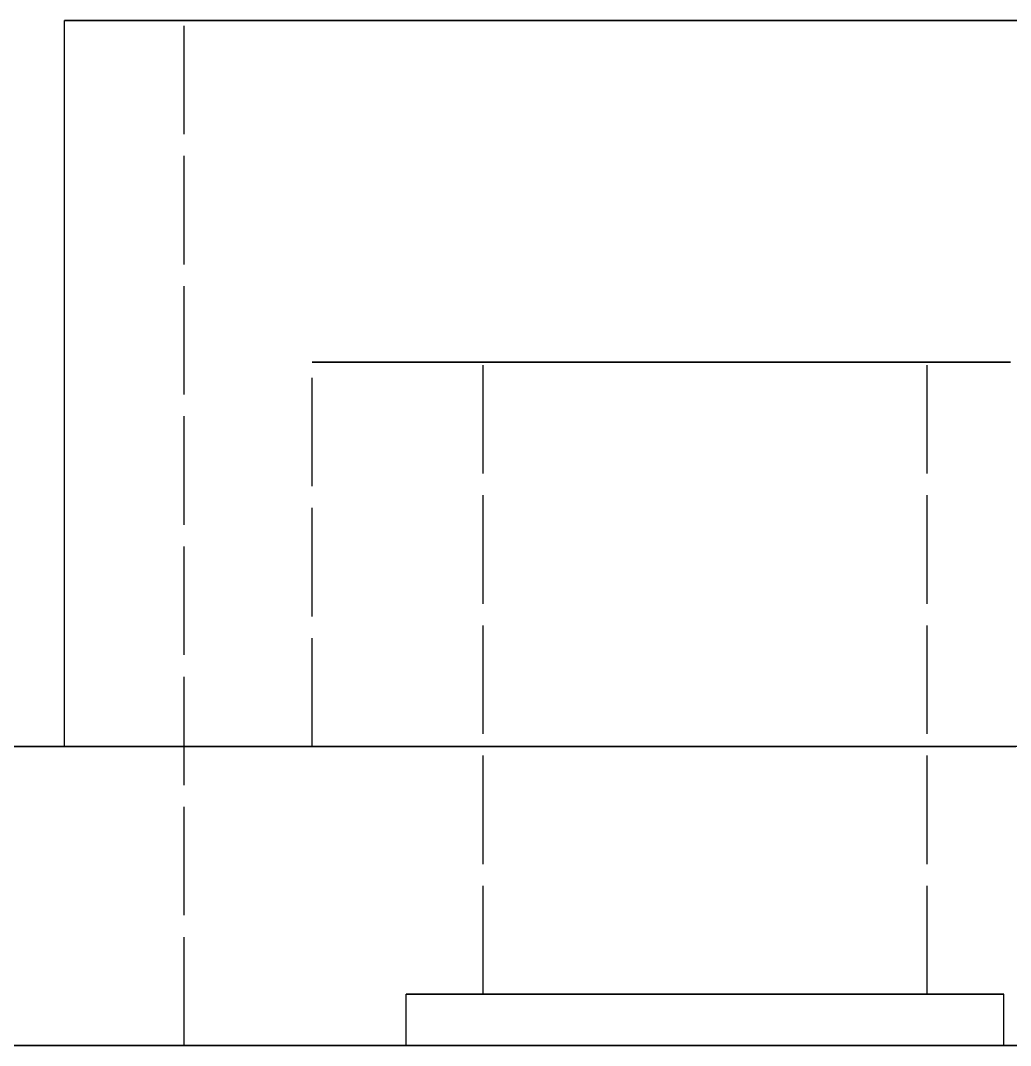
# Model space of a CAD drawing. Header units: millimetres. Extents: x -32 to 127, y -22 to 94.
# Drawn here: x 72.96 to 84.55, y 0 to 12 of the extents above; entities that cross this region are included whole.
import ezdxf

# ---------------------------------------------------------------- set-up
doc = ezdxf.new("R2010")
doc.units = ezdxf.units.MM
doc.linetypes.add('DASHED', pattern=[1.524, 1.27, -0.254])
doc.layers.add('HIDDEN', color=8, linetype='DASHED')
doc.layers.add('VISIBLE', color=7, linetype='CONTINUOUS')

msp = doc.modelspace()

# ---------------------------------------------------------------- linework, layer by layer
at = {"layer": 'HIDDEN'}
for points in [[(84.66444, 12), (84.42634, 12), (84.18825, 12), (83.95015, 12), (83.71206, 12), (83.47396, 12), (83.23587, 12), (82.99777, 12), (82.75968, 12), (82.52158, 12), (82.28348, 12), (82.04539, 12), (81.80729, 12), (81.5692, 12), (81.3311, 12), (81.09301, 12), (80.85491, 12), (80.61682, 12), (80.37872, 12), (80.14063, 12), (79.90253, 12), (79.66444, 12), (79.42634, 12), (79.18825, 12), (78.95015, 12), (78.71206, 12), (78.47396, 12), (78.23587, 12), (77.99777, 12), (77.75968, 12), (77.52158, 12), (77.28348, 12), (77.04539, 12), (76.80729, 12), (76.5692, 12), (76.3311, 12), (76.09301, 12), (75.85491, 12), (75.61682, 12), (75.37872, 12), (75.14063, 12), (74.90253, 12), (74.66444, 12), (74.42634, 12), (74.18825, 12), (73.95015, 12), (73.71206, 12), (73.47396, 12)], [(84.5565, 12), (84.36285, 12), (84.1692, 12), (83.97555, 12), (83.7819, 12), (83.58825, 12), (83.3946, 12), (83.20095, 12), (83.00729, 12), (82.81364, 12), (82.61999, 12), (82.42634, 12), (82.23269, 12), (82.03904, 12), (81.84539, 12), (81.65174, 12), (81.45809, 12), (81.26444, 12), (81.07079, 12), (80.87714, 12), (80.68348, 12), (80.48983, 12), (80.29618, 12), (80.10253, 12), (79.90888, 12), (79.71523, 12), (79.52158, 12), (79.32793, 12), (79.13428, 12), (78.94063, 12), (78.74698, 12), (78.55333, 12), (78.35968, 12), (78.16602, 12), (77.97237, 12), (77.77872, 12), (77.58507, 12), (77.39142, 12), (77.19777, 12), (77.00412, 12), (76.81047, 12), (76.61682, 12), (76.42317, 12), (76.22952, 12), (76.03587, 12), (75.84222, 12), (75.64856, 12), (75.45491, 12), (75.26126, 12), (75.06761, 12), (74.87396, 12)], [(74.87396, 12), (74.97079, 12), (75.06761, 12), (75.16444, 12), (75.26126, 12), (75.35809, 12), (75.45491, 12), (75.55174, 12), (75.64856, 12), (75.74539, 12), (75.84222, 12), (75.93904, 12), (76.03587, 12), (76.13269, 12), (76.22952, 12), (76.32634, 12), (76.42317, 12), (76.51999, 12), (76.61682, 12), (76.71364, 12), (76.81047, 12), (76.90729, 12), (77.00412, 12), (77.10095, 12), (77.19777, 12), (77.2946, 12), (77.39142, 12), (77.48825, 12), (77.58507, 12), (77.6819, 12), (77.77872, 12), (77.87555, 12), (77.97237, 12), (78.0692, 12), (78.16602, 12), (78.26285, 12), (78.35968, 12), (78.4565, 12), (78.55333, 12), (78.65015, 12), (78.74698, 12), (78.8438, 12), (78.94063, 12), (79.03745, 12), (79.13428, 12), (79.2311, 12), (79.32793, 12), (79.42475, 12), (79.52158, 12), (79.61841, 12), (79.71523, 12), (79.81206, 12), (79.90888, 12), (80.00571, 12), (80.10253, 12), (80.19936, 12), (80.29618, 12), (80.39301, 12), (80.48983, 12), (80.58666, 12), (80.68348, 12), (80.78031, 12), (80.87714, 12), (80.97396, 12)], [(74.87396, 0), (74.87396, 12)], [(80.97396, 12), (81.07079, 12), (81.16761, 12), (81.26444, 12), (81.36126, 12), (81.45809, 12), (81.55491, 12), (81.65174, 12), (81.74856, 12), (81.84539, 12), (81.94222, 12), (82.03904, 12), (82.13587, 12), (82.23269, 12), (82.32952, 12), (82.42634, 12), (82.52317, 12), (82.61999, 12), (82.71682, 12), (82.81364, 12), (82.91047, 12), (83.00729, 12), (83.10412, 12), (83.20095, 12), (83.29777, 12), (83.3946, 12), (83.49142, 12), (83.58825, 12), (83.68507, 12), (83.7819, 12), (83.87872, 12), (83.97555, 12), (84.07237, 12), (84.1692, 12), (84.26602, 12), (84.36285, 12), (84.45968, 12), (84.5565, 12)], [(84.55174, 8), (84.40571, 8), (84.25968, 8), (84.11364, 8), (83.96761, 8), (83.82158, 8), (83.67555, 8), (83.52952, 8), (83.38348, 8), (83.23745, 8), (83.09142, 8), (82.94539, 8), (82.79936, 8), (82.65333, 8), (82.50729, 8), (82.36126, 8), (82.21523, 8), (82.0692, 8), (81.92317, 8), (81.77714, 8), (81.6311, 8), (81.48507, 8), (81.33904, 8), (81.19301, 8), (81.04698, 8), (80.90095, 8), (80.75491, 8), (80.60888, 8), (80.46285, 8), (80.31682, 8), (80.17079, 8), (80.02475, 8), (79.87872, 8), (79.73269, 8), (79.58666, 8), (79.44063, 8), (79.2946, 8), (79.14856, 8), (79.00253, 8), (78.8565, 8), (78.71047, 8), (78.56444, 8), (78.41841, 8), (78.27237, 8), (78.12634, 8), (77.98031, 8), (77.83428, 8), (77.68825, 8), (77.54222, 8), (77.39618, 8), (77.25015, 8), (77.10412, 8), (76.95809, 8), (76.81206, 8), (76.66602, 8), (76.51999, 8), (76.37396, 8)], [(76.37396, 8), (76.44698, 8), (76.51999, 8), (76.59301, 8), (76.66602, 8), (76.73904, 8), (76.81206, 8), (76.88507, 8), (76.95809, 8), (77.0311, 8), (77.10412, 8), (77.17714, 8), (77.25015, 8), (77.32317, 8), (77.39618, 8), (77.4692, 8), (77.54222, 8), (77.61523, 8), (77.68825, 8), (77.76126, 8), (77.83428, 8), (77.90729, 8), (77.98031, 8), (78.05333, 8), (78.12634, 8), (78.19936, 8), (78.27237, 8), (78.34539, 8), (78.41841, 8), (78.49142, 8), (78.56444, 8), (78.63745, 8), (78.71047, 8), (78.78348, 8), (78.8565, 8), (78.92952, 8), (79.00253, 8), (79.07555, 8), (79.14856, 8), (79.22158, 8), (79.2946, 8), (79.36761, 8), (79.44063, 8), (79.51364, 8), (79.58666, 8), (79.65968, 8), (79.73269, 8), (79.80571, 8), (79.87872, 8), (79.95174, 8), (80.02475, 8), (80.09777, 8), (80.17079, 8), (80.2438, 8), (80.31682, 8), (80.38983, 8), (80.46285, 8), (80.53587, 8), (80.60888, 8), (80.6819, 8), (80.75491, 8), (80.82793, 8), (80.90095, 8), (80.97396, 8)], [(76.37396, 3.5), (76.37396, 8)], [(83.57396, 8), (83.49142, 8), (83.40888, 8), (83.32634, 8), (83.2438, 8), (83.16126, 8), (83.07872, 8), (82.99618, 8), (82.91364, 8), (82.8311, 8), (82.74856, 8), (82.66602, 8), (82.58348, 8), (82.50095, 8), (82.41841, 8), (82.33587, 8), (82.25333, 8), (82.17079, 8), (82.08825, 8), (82.00571, 8), (81.92317, 8), (81.84063, 8), (81.75809, 8), (81.67555, 8), (81.59301, 8), (81.51047, 8), (81.42793, 8), (81.34539, 8), (81.26285, 8), (81.18031, 8), (81.09777, 8), (81.01523, 8), (80.93269, 8), (80.85015, 8), (80.76761, 8), (80.68507, 8), (80.60253, 8), (80.51999, 8), (80.43745, 8), (80.35491, 8), (80.27237, 8), (80.18983, 8), (80.10729, 8), (80.02475, 8), (79.94222, 8), (79.85968, 8), (79.77714, 8), (79.6946, 8), (79.61206, 8), (79.52952, 8), (79.44698, 8), (79.36444, 8), (79.2819, 8), (79.19936, 8), (79.11682, 8), (79.03428, 8), (78.95174, 8), (78.8692, 8), (78.78666, 8), (78.70412, 8), (78.62158, 8), (78.53904, 8), (78.4565, 8), (78.37396, 8)], [(78.37396, 8), (78.41523, 8), (78.4565, 8), (78.49777, 8), (78.53904, 8), (78.58031, 8), (78.62158, 8), (78.66285, 8), (78.70412, 8), (78.74539, 8), (78.78666, 8), (78.82793, 8), (78.8692, 8), (78.91047, 8), (78.95174, 8), (78.99301, 8), (79.03428, 8), (79.07555, 8), (79.11682, 8), (79.15809, 8), (79.19936, 8), (79.24063, 8), (79.2819, 8), (79.32317, 8), (79.36444, 8), (79.40571, 8), (79.44698, 8), (79.48825, 8), (79.52952, 8), (79.57079, 8), (79.61206, 8), (79.65333, 8), (79.6946, 8), (79.73587, 8), (79.77714, 8), (79.81841, 8), (79.85968, 8), (79.90095, 8), (79.94222, 8), (79.98348, 8), (80.02475, 8), (80.06602, 8), (80.10729, 8), (80.14856, 8), (80.18983, 8), (80.2311, 8), (80.27237, 8), (80.31364, 8), (80.35491, 8), (80.39618, 8), (80.43745, 8), (80.47872, 8), (80.51999, 8), (80.56126, 8), (80.60253, 8), (80.6438, 8), (80.68507, 8), (80.72634, 8), (80.76761, 8), (80.80888, 8), (80.85015, 8), (80.89142, 8), (80.93269, 8), (80.97396, 8)], [(78.37396, 0.6), (78.37396, 8)], [(80.97396, 8), (81.04698, 8), (81.11999, 8), (81.19301, 8), (81.26602, 8), (81.33904, 8), (81.41206, 8), (81.48507, 8), (81.55809, 8), (81.6311, 8), (81.70412, 8), (81.77714, 8), (81.85015, 8), (81.92317, 8), (81.99618, 8), (82.0692, 8), (82.14222, 8), (82.21523, 8), (82.28825, 8), (82.36126, 8), (82.43428, 8), (82.50729, 8), (82.58031, 8), (82.65333, 8), (82.72634, 8), (82.79936, 8), (82.87237, 8), (82.94539, 8), (83.01841, 8), (83.09142, 8), (83.16444, 8), (83.23745, 8), (83.31047, 8), (83.38348, 8), (83.4565, 8), (83.52952, 8), (83.60253, 8), (83.67555, 8), (83.74856, 8), (83.82158, 8), (83.8946, 8), (83.96761, 8), (84.04063, 8), (84.11364, 8), (84.18666, 8), (84.25968, 8), (84.33269, 8), (84.40571, 8), (84.47872, 8), (84.55174, 8)], [(80.97396, 8), (81.01523, 8), (81.0565, 8), (81.09777, 8), (81.13904, 8), (81.18031, 8), (81.22158, 8), (81.26285, 8), (81.30412, 8), (81.34539, 8), (81.38666, 8), (81.42793, 8), (81.4692, 8), (81.51047, 8), (81.55174, 8), (81.59301, 8), (81.63428, 8), (81.67555, 8), (81.71682, 8), (81.75809, 8), (81.79936, 8), (81.84063, 8), (81.8819, 8), (81.92317, 8), (81.96444, 8), (82.00571, 8), (82.04698, 8), (82.08825, 8), (82.12952, 8), (82.17079, 8), (82.21206, 8), (82.25333, 8), (82.2946, 8), (82.33587, 8), (82.37714, 8), (82.41841, 8), (82.45968, 8), (82.50095, 8), (82.54222, 8), (82.58348, 8), (82.62475, 8), (82.66602, 8), (82.70729, 8), (82.74856, 8), (82.78983, 8), (82.8311, 8), (82.87237, 8), (82.91364, 8), (82.95491, 8), (82.99618, 8), (83.03745, 8), (83.07872, 8), (83.11999, 8), (83.16126, 8), (83.20253, 8), (83.2438, 8), (83.28507, 8), (83.32634, 8), (83.36761, 8), (83.40888, 8), (83.45015, 8), (83.49142, 8), (83.53269, 8), (83.57396, 8)], [(83.57396, 0.6), (83.57396, 8)], [(84.86391, 3.5), (84.42943, 3.5), (83.99495, 3.5), (83.56047, 3.5), (83.12598, 3.5), (82.6915, 3.5), (82.25702, 3.5), (81.82254, 3.5), (81.38805, 3.5), (80.95357, 3.5), (80.51909, 3.5), (80.08461, 3.5), (79.65012, 3.5), (79.21564, 3.5), (78.78116, 3.5), (78.34668, 3.5), (77.91219, 3.5), (77.47771, 3.5), (77.04323, 3.5), (76.60875, 3.5), (76.17426, 3.5), (75.73978, 3.5), (75.3053, 3.5), (74.87082, 3.5), (74.43633, 3.5), (74.00185, 3.5), (73.56737, 3.5), (73.13289, 3.5), (72.6984, 3.5)], [(84.56154, 3.5), (84.32563, 3.5), (84.08972, 3.5), (83.85382, 3.5), (83.61791, 3.5), (83.38201, 3.5), (83.1461, 3.5), (82.91019, 3.5), (82.67429, 3.5), (82.43838, 3.5), (82.20248, 3.5), (81.96657, 3.5), (81.73067, 3.5), (81.49476, 3.5), (81.25885, 3.5), (81.02295, 3.5), (80.78704, 3.5), (80.55114, 3.5), (80.31523, 3.5), (80.07932, 3.5), (79.84342, 3.5), (79.60751, 3.5), (79.37161, 3.5), (79.1357, 3.5), (78.8998, 3.5), (78.66389, 3.5), (78.42798, 3.5), (78.19208, 3.5), (77.95617, 3.5), (77.72027, 3.5), (77.48436, 3.5), (77.24845, 3.5), (77.01255, 3.5), (76.77664, 3.5), (76.54074, 3.5), (76.30483, 3.5), (76.06893, 3.5), (75.83302, 3.5), (75.59711, 3.5), (75.36121, 3.5), (75.1253, 3.5), (74.8894, 3.5), (74.65349, 3.5), (74.41758, 3.5), (74.18168, 3.5), (73.94577, 3.5), (73.70987, 3.5), (73.47396, 3.5)], [(73.47396, 3.5), (73.59301, 3.5), (73.71206, 3.5), (73.8311, 3.5), (73.95015, 3.5), (74.0692, 3.5), (74.18825, 3.5), (74.30729, 3.5), (74.42634, 3.5), (74.54539, 3.5), (74.66444, 3.5), (74.78348, 3.5), (74.90253, 3.5), (75.02158, 3.5), (75.14063, 3.5), (75.25968, 3.5), (75.37872, 3.5), (75.49777, 3.5), (75.61682, 3.5), (75.73587, 3.5), (75.85491, 3.5), (75.97396, 3.5), (76.09301, 3.5), (76.21206, 3.5), (76.3311, 3.5), (76.45015, 3.5), (76.5692, 3.5), (76.68825, 3.5), (76.80729, 3.5), (76.92634, 3.5), (77.04539, 3.5), (77.16444, 3.5), (77.28348, 3.5), (77.40253, 3.5), (77.52158, 3.5), (77.64063, 3.5), (77.75968, 3.5), (77.87872, 3.5), (77.99777, 3.5), (78.11682, 3.5), (78.23587, 3.5), (78.35491, 3.5), (78.47396, 3.5), (78.59301, 3.5), (78.71206, 3.5), (78.8311, 3.5), (78.95015, 3.5), (79.0692, 3.5), (79.18825, 3.5), (79.30729, 3.5), (79.42634, 3.5), (79.54539, 3.5), (79.66444, 3.5), (79.78348, 3.5), (79.90253, 3.5), (80.02158, 3.5), (80.14063, 3.5), (80.25968, 3.5), (80.37872, 3.5), (80.49777, 3.5), (80.61682, 3.5), (80.73587, 3.5), (80.85491, 3.5), (80.97396, 3.5)], [(84.55174, 3.5), (84.40571, 3.5), (84.25968, 3.5), (84.11364, 3.5), (83.96761, 3.5), (83.82158, 3.5), (83.67555, 3.5), (83.52952, 3.5), (83.38348, 3.5), (83.23745, 3.5), (83.09142, 3.5), (82.94539, 3.5), (82.79936, 3.5), (82.65333, 3.5), (82.50729, 3.5), (82.36126, 3.5), (82.21523, 3.5), (82.0692, 3.5), (81.92317, 3.5), (81.77714, 3.5), (81.6311, 3.5), (81.48507, 3.5), (81.33904, 3.5), (81.19301, 3.5), (81.04698, 3.5), (80.90095, 3.5), (80.75491, 3.5), (80.60888, 3.5), (80.46285, 3.5), (80.31682, 3.5), (80.17079, 3.5), (80.02475, 3.5), (79.87872, 3.5), (79.73269, 3.5), (79.58666, 3.5), (79.44063, 3.5), (79.2946, 3.5), (79.14856, 3.5), (79.00253, 3.5), (78.8565, 3.5), (78.71047, 3.5), (78.56444, 3.5), (78.41841, 3.5), (78.27237, 3.5), (78.12634, 3.5), (77.98031, 3.5), (77.83428, 3.5), (77.68825, 3.5), (77.54222, 3.5), (77.39618, 3.5), (77.25015, 3.5), (77.10412, 3.5), (76.95809, 3.5), (76.81206, 3.5), (76.66602, 3.5), (76.51999, 3.5), (76.37396, 3.5)], [(76.37396, 3.5), (76.44698, 3.5), (76.51999, 3.5), (76.59301, 3.5), (76.66602, 3.5), (76.73904, 3.5), (76.81206, 3.5), (76.88507, 3.5), (76.95809, 3.5), (77.0311, 3.5), (77.10412, 3.5), (77.17714, 3.5), (77.25015, 3.5), (77.32317, 3.5), (77.39618, 3.5), (77.4692, 3.5), (77.54222, 3.5), (77.61523, 3.5), (77.68825, 3.5), (77.76126, 3.5), (77.83428, 3.5), (77.90729, 3.5), (77.98031, 3.5), (78.05333, 3.5), (78.12634, 3.5), (78.19936, 3.5), (78.27237, 3.5), (78.34539, 3.5), (78.41841, 3.5), (78.49142, 3.5), (78.56444, 3.5), (78.63745, 3.5), (78.71047, 3.5), (78.78348, 3.5), (78.8565, 3.5), (78.92952, 3.5), (79.00253, 3.5), (79.07555, 3.5), (79.14856, 3.5), (79.22158, 3.5), (79.2946, 3.5), (79.36761, 3.5), (79.44063, 3.5), (79.51364, 3.5), (79.58666, 3.5), (79.65968, 3.5), (79.73269, 3.5), (79.80571, 3.5), (79.87872, 3.5), (79.95174, 3.5), (80.02475, 3.5), (80.09777, 3.5), (80.17079, 3.5), (80.2438, 3.5), (80.31682, 3.5), (80.38983, 3.5), (80.46285, 3.5), (80.53587, 3.5), (80.60888, 3.5), (80.6819, 3.5), (80.75491, 3.5), (80.82793, 3.5), (80.90095, 3.5), (80.97396, 3.5)], [(80.97396, 3.5), (81.04698, 3.5), (81.11999, 3.5), (81.19301, 3.5), (81.26602, 3.5), (81.33904, 3.5), (81.41206, 3.5), (81.48507, 3.5), (81.55809, 3.5), (81.6311, 3.5), (81.70412, 3.5), (81.77714, 3.5), (81.85015, 3.5), (81.92317, 3.5), (81.99618, 3.5), (82.0692, 3.5), (82.14222, 3.5), (82.21523, 3.5), (82.28825, 3.5), (82.36126, 3.5), (82.43428, 3.5), (82.50729, 3.5), (82.58031, 3.5), (82.65333, 3.5), (82.72634, 3.5), (82.79936, 3.5), (82.87237, 3.5), (82.94539, 3.5), (83.01841, 3.5), (83.09142, 3.5), (83.16444, 3.5), (83.23745, 3.5), (83.31047, 3.5), (83.38348, 3.5), (83.4565, 3.5), (83.52952, 3.5), (83.60253, 3.5), (83.67555, 3.5), (83.74856, 3.5), (83.82158, 3.5), (83.8946, 3.5), (83.96761, 3.5), (84.04063, 3.5), (84.11364, 3.5), (84.18666, 3.5), (84.25968, 3.5), (84.33269, 3.5), (84.40571, 3.5), (84.47872, 3.5), (84.55174, 3.5)], [(80.97396, 3.5), (81.07471, 3.5), (81.17547, 3.5), (81.27622, 3.5), (81.37697, 3.5), (81.47773, 3.5), (81.57848, 3.5), (81.67923, 3.5), (81.77999, 3.5), (81.88074, 3.5), (81.98149, 3.5), (82.08225, 3.5), (82.183, 3.5), (82.28375, 3.5), (82.38451, 3.5), (82.48526, 3.5), (82.58601, 3.5), (82.68677, 3.5), (82.78752, 3.5), (82.88827, 3.5), (82.98903, 3.5), (83.08978, 3.5), (83.19053, 3.5), (83.29129, 3.5), (83.39204, 3.5), (83.49279, 3.5), (83.59355, 3.5), (83.6943, 3.5), (83.79505, 3.5), (83.89581, 3.5), (83.99656, 3.5), (84.09731, 3.5), (84.19807, 3.5), (84.29882, 3.5), (84.39957, 3.5), (84.50033, 3.5), (84.60108, 3.5)], [(84.47396, 0.6), (84.36285, 0.6), (84.25174, 0.6), (84.14063, 0.6), (84.02952, 0.6), (83.91841, 0.6), (83.80729, 0.6), (83.69618, 0.6), (83.58507, 0.6), (83.47396, 0.6), (83.36285, 0.6), (83.25174, 0.6), (83.14063, 0.6), (83.02952, 0.6), (82.91841, 0.6), (82.80729, 0.6), (82.69618, 0.6), (82.58507, 0.6), (82.47396, 0.6), (82.36285, 0.6), (82.25174, 0.6), (82.14063, 0.6), (82.02952, 0.6), (81.91841, 0.6), (81.80729, 0.6), (81.69618, 0.6), (81.58507, 0.6), (81.47396, 0.6), (81.36285, 0.6), (81.25174, 0.6), (81.14063, 0.6), (81.02952, 0.6), (80.91841, 0.6), (80.80729, 0.6), (80.69618, 0.6), (80.58507, 0.6), (80.47396, 0.6), (80.36285, 0.6), (80.25174, 0.6), (80.14063, 0.6), (80.02952, 0.6), (79.91841, 0.6), (79.80729, 0.6), (79.69618, 0.6), (79.58507, 0.6), (79.47396, 0.6), (79.36285, 0.6), (79.25174, 0.6), (79.14063, 0.6), (79.02952, 0.6), (78.91841, 0.6), (78.80729, 0.6), (78.69618, 0.6), (78.58507, 0.6), (78.47396, 0.6), (78.36285, 0.6), (78.25174, 0.6), (78.14063, 0.6), (78.02952, 0.6), (77.91841, 0.6), (77.80729, 0.6), (77.69618, 0.6), (77.58507, 0.6), (77.47396, 0.6)], [(77.47396, 0.6), (77.52952, 0.6), (77.58507, 0.6), (77.64063, 0.6), (77.69618, 0.6), (77.75174, 0.6), (77.80729, 0.6), (77.86285, 0.6), (77.91841, 0.6), (77.97396, 0.6), (78.02952, 0.6), (78.08507, 0.6), (78.14063, 0.6), (78.19618, 0.6), (78.25174, 0.6), (78.30729, 0.6), (78.36285, 0.6), (78.41841, 0.6), (78.47396, 0.6), (78.52952, 0.6), (78.58507, 0.6), (78.64063, 0.6), (78.69618, 0.6), (78.75174, 0.6), (78.80729, 0.6), (78.86285, 0.6), (78.91841, 0.6), (78.97396, 0.6), (79.02952, 0.6), (79.08507, 0.6), (79.14063, 0.6), (79.19618, 0.6), (79.25174, 0.6), (79.30729, 0.6), (79.36285, 0.6), (79.41841, 0.6), (79.47396, 0.6), (79.52952, 0.6), (79.58507, 0.6), (79.64063, 0.6), (79.69618, 0.6), (79.75174, 0.6), (79.80729, 0.6), (79.86285, 0.6), (79.91841, 0.6), (79.97396, 0.6), (80.02952, 0.6), (80.08507, 0.6), (80.14063, 0.6), (80.19618, 0.6), (80.25174, 0.6), (80.30729, 0.6), (80.36285, 0.6), (80.41841, 0.6), (80.47396, 0.6), (80.52952, 0.6), (80.58507, 0.6), (80.64063, 0.6), (80.69618, 0.6), (80.75174, 0.6), (80.80729, 0.6), (80.86285, 0.6), (80.91841, 0.6), (80.97396, 0.6)], [(77.47396, 0), (77.47396, 0.6)], [(83.57396, 0.6), (83.49142, 0.6), (83.40888, 0.6), (83.32634, 0.6), (83.2438, 0.6), (83.16126, 0.6), (83.07872, 0.6), (82.99618, 0.6), (82.91364, 0.6), (82.8311, 0.6), (82.74856, 0.6), (82.66602, 0.6), (82.58348, 0.6), (82.50095, 0.6), (82.41841, 0.6), (82.33587, 0.6), (82.25333, 0.6), (82.17079, 0.6), (82.08825, 0.6), (82.00571, 0.6), (81.92317, 0.6), (81.84063, 0.6), (81.75809, 0.6), (81.67555, 0.6), (81.59301, 0.6), (81.51047, 0.6), (81.42793, 0.6), (81.34539, 0.6), (81.26285, 0.6), (81.18031, 0.6), (81.09777, 0.6), (81.01523, 0.6), (80.93269, 0.6), (80.85015, 0.6), (80.76761, 0.6), (80.68507, 0.6), (80.60253, 0.6), (80.51999, 0.6), (80.43745, 0.6), (80.35491, 0.6), (80.27237, 0.6), (80.18983, 0.6), (80.10729, 0.6), (80.02475, 0.6), (79.94222, 0.6), (79.85968, 0.6), (79.77714, 0.6), (79.6946, 0.6), (79.61206, 0.6), (79.52952, 0.6), (79.44698, 0.6), (79.36444, 0.6), (79.2819, 0.6), (79.19936, 0.6), (79.11682, 0.6), (79.03428, 0.6), (78.95174, 0.6), (78.8692, 0.6), (78.78666, 0.6), (78.70412, 0.6), (78.62158, 0.6), (78.53904, 0.6), (78.4565, 0.6), (78.37396, 0.6)], [(78.37396, 0.6), (78.41523, 0.6), (78.4565, 0.6), (78.49777, 0.6), (78.53904, 0.6), (78.58031, 0.6), (78.62158, 0.6), (78.66285, 0.6), (78.70412, 0.6), (78.74539, 0.6), (78.78666, 0.6), (78.82793, 0.6), (78.8692, 0.6), (78.91047, 0.6), (78.95174, 0.6), (78.99301, 0.6), (79.03428, 0.6), (79.07555, 0.6), (79.11682, 0.6), (79.15809, 0.6), (79.19936, 0.6), (79.24063, 0.6), (79.2819, 0.6), (79.32317, 0.6), (79.36444, 0.6), (79.40571, 0.6), (79.44698, 0.6), (79.48825, 0.6), (79.52952, 0.6), (79.57079, 0.6), (79.61206, 0.6), (79.65333, 0.6), (79.6946, 0.6), (79.73587, 0.6), (79.77714, 0.6), (79.81841, 0.6), (79.85968, 0.6), (79.90095, 0.6), (79.94222, 0.6), (79.98348, 0.6), (80.02475, 0.6), (80.06602, 0.6), (80.10729, 0.6), (80.14856, 0.6), (80.18983, 0.6), (80.2311, 0.6), (80.27237, 0.6), (80.31364, 0.6), (80.35491, 0.6), (80.39618, 0.6), (80.43745, 0.6), (80.47872, 0.6), (80.51999, 0.6), (80.56126, 0.6), (80.60253, 0.6), (80.6438, 0.6), (80.68507, 0.6), (80.72634, 0.6), (80.76761, 0.6), (80.80888, 0.6), (80.85015, 0.6), (80.89142, 0.6), (80.93269, 0.6), (80.97396, 0.6)], [(80.97396, 0.6), (81.02952, 0.6), (81.08507, 0.6), (81.14063, 0.6), (81.19618, 0.6), (81.25174, 0.6), (81.30729, 0.6), (81.36285, 0.6), (81.41841, 0.6), (81.47396, 0.6), (81.52952, 0.6), (81.58507, 0.6), (81.64063, 0.6), (81.69618, 0.6), (81.75174, 0.6), (81.80729, 0.6), (81.86285, 0.6), (81.91841, 0.6), (81.97396, 0.6), (82.02952, 0.6), (82.08507, 0.6), (82.14063, 0.6), (82.19618, 0.6), (82.25174, 0.6), (82.30729, 0.6), (82.36285, 0.6), (82.41841, 0.6), (82.47396, 0.6), (82.52952, 0.6), (82.58507, 0.6), (82.64063, 0.6), (82.69618, 0.6), (82.75174, 0.6), (82.80729, 0.6), (82.86285, 0.6), (82.91841, 0.6), (82.97396, 0.6), (83.02952, 0.6), (83.08507, 0.6), (83.14063, 0.6), (83.19618, 0.6), (83.25174, 0.6), (83.30729, 0.6), (83.36285, 0.6), (83.41841, 0.6), (83.47396, 0.6), (83.52952, 0.6), (83.58507, 0.6), (83.64063, 0.6), (83.69618, 0.6), (83.75174, 0.6), (83.80729, 0.6), (83.86285, 0.6), (83.91841, 0.6), (83.97396, 0.6), (84.02952, 0.6), (84.08507, 0.6), (84.14063, 0.6), (84.19618, 0.6), (84.25174, 0.6), (84.30729, 0.6), (84.36285, 0.6), (84.41841, 0.6), (84.47396, 0.6)], [(80.97396, 0.6), (81.01523, 0.6), (81.0565, 0.6), (81.09777, 0.6), (81.13904, 0.6), (81.18031, 0.6), (81.22158, 0.6), (81.26285, 0.6), (81.30412, 0.6), (81.34539, 0.6), (81.38666, 0.6), (81.42793, 0.6), (81.4692, 0.6), (81.51047, 0.6), (81.55174, 0.6), (81.59301, 0.6), (81.63428, 0.6), (81.67555, 0.6), (81.71682, 0.6), (81.75809, 0.6), (81.79936, 0.6), (81.84063, 0.6), (81.8819, 0.6), (81.92317, 0.6), (81.96444, 0.6), (82.00571, 0.6), (82.04698, 0.6), (82.08825, 0.6), (82.12952, 0.6), (82.17079, 0.6), (82.21206, 0.6), (82.25333, 0.6), (82.2946, 0.6), (82.33587, 0.6), (82.37714, 0.6), (82.41841, 0.6), (82.45968, 0.6), (82.50095, 0.6), (82.54222, 0.6), (82.58348, 0.6), (82.62475, 0.6), (82.66602, 0.6), (82.70729, 0.6), (82.74856, 0.6), (82.78983, 0.6), (82.8311, 0.6), (82.87237, 0.6), (82.91364, 0.6), (82.95491, 0.6), (82.99618, 0.6), (83.03745, 0.6), (83.07872, 0.6), (83.11999, 0.6), (83.16126, 0.6), (83.20253, 0.6), (83.2438, 0.6), (83.28507, 0.6), (83.32634, 0.6), (83.36761, 0.6), (83.40888, 0.6), (83.45015, 0.6), (83.49142, 0.6), (83.53269, 0.6), (83.57396, 0.6)], [(84.47396, 0), (84.47396, 0.6)], [(84.80633, 0), (84.1268, 0), (83.44728, 0), (82.76776, 0), (82.08823, 0), (81.40871, 0), (80.72918, 0), (80.04966, 0), (79.37013, 0), (78.69061, 0), (78.01109, 0), (77.33156, 0), (76.65204, 0), (75.97251, 0), (75.29299, 0), (74.61346, 0), (73.93394, 0), (73.25441, 0), (72.57489, 0)], [(84.5565, 0), (84.36285, 0), (84.1692, 0), (83.97555, 0), (83.7819, 0), (83.58825, 0), (83.3946, 0), (83.20095, 0), (83.00729, 0), (82.81364, 0), (82.61999, 0), (82.42634, 0), (82.23269, 0), (82.03904, 0), (81.84539, 0), (81.65174, 0), (81.45809, 0), (81.26444, 0), (81.07079, 0), (80.87714, 0), (80.68348, 0), (80.48983, 0), (80.29618, 0), (80.10253, 0), (79.90888, 0), (79.71523, 0), (79.52158, 0), (79.32793, 0), (79.13428, 0), (78.94063, 0), (78.74698, 0), (78.55333, 0), (78.35968, 0), (78.16602, 0), (77.97237, 0), (77.77872, 0), (77.58507, 0), (77.39142, 0), (77.19777, 0), (77.00412, 0), (76.81047, 0), (76.61682, 0), (76.42317, 0), (76.22952, 0), (76.03587, 0), (75.84222, 0), (75.64856, 0), (75.45491, 0), (75.26126, 0), (75.06761, 0), (74.87396, 0)], [(74.87396, 0), (74.97079, 0), (75.06761, 0), (75.16444, 0), (75.26126, 0), (75.35809, 0), (75.45491, 0), (75.55174, 0), (75.64856, 0), (75.74539, 0), (75.84222, 0), (75.93904, 0), (76.03587, 0), (76.13269, 0), (76.22952, 0), (76.32634, 0), (76.42317, 0), (76.51999, 0), (76.61682, 0), (76.71364, 0), (76.81047, 0), (76.90729, 0), (77.00412, 0), (77.10095, 0), (77.19777, 0), (77.2946, 0), (77.39142, 0), (77.48825, 0), (77.58507, 0), (77.6819, 0), (77.77872, 0), (77.87555, 0), (77.97237, 0), (78.0692, 0), (78.16602, 0), (78.26285, 0), (78.35968, 0), (78.4565, 0), (78.55333, 0), (78.65015, 0), (78.74698, 0), (78.8438, 0), (78.94063, 0), (79.03745, 0), (79.13428, 0), (79.2311, 0), (79.32793, 0), (79.42475, 0), (79.52158, 0), (79.61841, 0), (79.71523, 0), (79.81206, 0), (79.90888, 0), (80.00571, 0), (80.10253, 0), (80.19936, 0), (80.29618, 0), (80.39301, 0), (80.48983, 0), (80.58666, 0), (80.68348, 0), (80.78031, 0), (80.87714, 0), (80.97396, 0)], [(84.47396, 0), (84.36285, 0), (84.25174, 0), (84.14063, 0), (84.02952, 0), (83.91841, 0), (83.80729, 0), (83.69618, 0), (83.58507, 0), (83.47396, 0), (83.36285, 0), (83.25174, 0), (83.14063, 0), (83.02952, 0), (82.91841, 0), (82.80729, 0), (82.69618, 0), (82.58507, 0), (82.47396, 0), (82.36285, 0), (82.25174, 0), (82.14063, 0), (82.02952, 0), (81.91841, 0), (81.80729, 0), (81.69618, 0), (81.58507, 0), (81.47396, 0), (81.36285, 0), (81.25174, 0), (81.14063, 0), (81.02952, 0), (80.91841, 0), (80.80729, 0), (80.69618, 0), (80.58507, 0), (80.47396, 0), (80.36285, 0), (80.25174, 0), (80.14063, 0), (80.02952, 0), (79.91841, 0), (79.80729, 0), (79.69618, 0), (79.58507, 0), (79.47396, 0), (79.36285, 0), (79.25174, 0), (79.14063, 0), (79.02952, 0), (78.91841, 0), (78.80729, 0), (78.69618, 0), (78.58507, 0), (78.47396, 0), (78.36285, 0), (78.25174, 0), (78.14063, 0), (78.02952, 0), (77.91841, 0), (77.80729, 0), (77.69618, 0), (77.58507, 0), (77.47396, 0)], [(77.47396, 0), (77.52952, 0), (77.58507, 0), (77.64063, 0), (77.69618, 0), (77.75174, 0), (77.80729, 0), (77.86285, 0), (77.91841, 0), (77.97396, 0), (78.02952, 0), (78.08507, 0), (78.14063, 0), (78.19618, 0), (78.25174, 0), (78.30729, 0), (78.36285, 0), (78.41841, 0), (78.47396, 0), (78.52952, 0), (78.58507, 0), (78.64063, 0), (78.69618, 0), (78.75174, 0), (78.80729, 0), (78.86285, 0), (78.91841, 0), (78.97396, 0), (79.02952, 0), (79.08507, 0), (79.14063, 0), (79.19618, 0), (79.25174, 0), (79.30729, 0), (79.36285, 0), (79.41841, 0), (79.47396, 0), (79.52952, 0), (79.58507, 0), (79.64063, 0), (79.69618, 0), (79.75174, 0), (79.80729, 0), (79.86285, 0), (79.91841, 0), (79.97396, 0), (80.02952, 0), (80.08507, 0), (80.14063, 0), (80.19618, 0), (80.25174, 0), (80.30729, 0), (80.36285, 0), (80.41841, 0), (80.47396, 0), (80.52952, 0), (80.58507, 0), (80.64063, 0), (80.69618, 0), (80.75174, 0), (80.80729, 0), (80.86285, 0), (80.91841, 0), (80.97396, 0)], [(80.97396, 0), (81.02952, 0), (81.08507, 0), (81.14063, 0), (81.19618, 0), (81.25174, 0), (81.30729, 0), (81.36285, 0), (81.41841, 0), (81.47396, 0), (81.52952, 0), (81.58507, 0), (81.64063, 0), (81.69618, 0), (81.75174, 0), (81.80729, 0), (81.86285, 0), (81.91841, 0), (81.97396, 0), (82.02952, 0), (82.08507, 0), (82.14063, 0), (82.19618, 0), (82.25174, 0), (82.30729, 0), (82.36285, 0), (82.41841, 0), (82.47396, 0), (82.52952, 0), (82.58507, 0), (82.64063, 0), (82.69618, 0), (82.75174, 0), (82.80729, 0), (82.86285, 0), (82.91841, 0), (82.97396, 0), (83.02952, 0), (83.08507, 0), (83.14063, 0), (83.19618, 0), (83.25174, 0), (83.30729, 0), (83.36285, 0), (83.41841, 0), (83.47396, 0), (83.52952, 0), (83.58507, 0), (83.64063, 0), (83.69618, 0), (83.75174, 0), (83.80729, 0), (83.86285, 0), (83.91841, 0), (83.97396, 0), (84.02952, 0), (84.08507, 0), (84.14063, 0), (84.19618, 0), (84.25174, 0), (84.30729, 0), (84.36285, 0), (84.41841, 0), (84.47396, 0)], [(80.97396, 0), (81.07079, 0), (81.16761, 0), (81.26444, 0), (81.36126, 0), (81.45809, 0), (81.55491, 0), (81.65174, 0), (81.74856, 0), (81.84539, 0), (81.94222, 0), (82.03904, 0), (82.13587, 0), (82.23269, 0), (82.32952, 0), (82.42634, 0), (82.52317, 0), (82.61999, 0), (82.71682, 0), (82.81364, 0), (82.91047, 0), (83.00729, 0), (83.10412, 0), (83.20095, 0), (83.29777, 0), (83.3946, 0), (83.49142, 0), (83.58825, 0), (83.68507, 0), (83.7819, 0), (83.87872, 0), (83.97555, 0), (84.07237, 0), (84.1692, 0), (84.26602, 0), (84.36285, 0), (84.45968, 0), (84.5565, 0)]]:
    msp.add_lwpolyline(points, dxfattribs=at)
at = {"layer": 'VISIBLE'}
for points in [[(73.47396, 12), (73.59301, 12), (73.71206, 12), (73.8311, 12), (73.95015, 12), (74.0692, 12), (74.18825, 12), (74.30729, 12), (74.42634, 12), (74.54539, 12), (74.66444, 12), (74.78348, 12), (74.90253, 12), (75.02158, 12), (75.14063, 12), (75.25968, 12), (75.37872, 12), (75.49777, 12), (75.61682, 12), (75.73587, 12), (75.85491, 12), (75.97396, 12), (76.09301, 12), (76.21206, 12), (76.3311, 12), (76.45015, 12), (76.5692, 12), (76.68825, 12), (76.80729, 12), (76.92634, 12), (77.04539, 12), (77.16444, 12), (77.28348, 12), (77.40253, 12), (77.52158, 12), (77.64063, 12), (77.75968, 12), (77.87872, 12), (77.99777, 12), (78.11682, 12), (78.23587, 12), (78.35491, 12), (78.47396, 12), (78.59301, 12), (78.71206, 12), (78.8311, 12), (78.95015, 12), (79.0692, 12), (79.18825, 12), (79.30729, 12), (79.42634, 12), (79.54539, 12), (79.66444, 12), (79.78348, 12), (79.90253, 12), (80.02158, 12), (80.14063, 12), (80.25968, 12), (80.37872, 12), (80.49777, 12), (80.61682, 12), (80.73587, 12), (80.85491, 12), (80.97396, 12)], [(73.47396, 3.5), (73.47396, 12)], [(80.97396, 12), (81.09301, 12), (81.21206, 12), (81.3311, 12), (81.45015, 12), (81.5692, 12), (81.68825, 12), (81.80729, 12), (81.92634, 12), (82.04539, 12), (82.16444, 12), (82.28348, 12), (82.40253, 12), (82.52158, 12), (82.64063, 12), (82.75968, 12), (82.87872, 12), (82.99777, 12), (83.11682, 12), (83.23587, 12), (83.35491, 12), (83.47396, 12), (83.59301, 12), (83.71206, 12), (83.8311, 12), (83.95015, 12), (84.0692, 12), (84.18825, 12), (84.30729, 12), (84.42634, 12), (84.54539, 12), (84.66444, 12)], [(72.68221, 3.5), (73.01388, 3.5), (73.34555, 3.5), (73.67722, 3.5), (74.00889, 3.5), (74.34056, 3.5), (74.67223, 3.5), (75.0039, 3.5), (75.33557, 3.5), (75.66724, 3.5), (75.99891, 3.5), (76.33058, 3.5), (76.66225, 3.5), (76.99392, 3.5), (77.32559, 3.5), (77.65726, 3.5), (77.98893, 3.5), (78.3206, 3.5), (78.65227, 3.5), (78.98394, 3.5), (79.31561, 3.5), (79.64728, 3.5), (79.97895, 3.5), (80.31062, 3.5), (80.64229, 3.5), (80.97396, 3.5)], [(80.97396, 3.5), (81.10389, 3.5), (81.23381, 3.5), (81.36374, 3.5), (81.49366, 3.5), (81.62359, 3.5), (81.75352, 3.5), (81.88344, 3.5), (82.01337, 3.5), (82.14329, 3.5), (82.27322, 3.5), (82.40314, 3.5), (82.53307, 3.5), (82.663, 3.5), (82.79292, 3.5), (82.92285, 3.5), (83.05277, 3.5), (83.1827, 3.5), (83.31263, 3.5), (83.44255, 3.5), (83.57248, 3.5), (83.7024, 3.5), (83.83233, 3.5), (83.96225, 3.5), (84.09218, 3.5), (84.22211, 3.5), (84.35203, 3.5), (84.48196, 3.5), (84.61188, 3.5)], [(72.86461, 0), (73.53755, 0), (74.21049, 0), (74.88343, 0), (75.55637, 0), (76.22931, 0), (76.90225, 0), (77.57519, 0), (78.24813, 0), (78.92107, 0), (79.59401, 0), (80.26695, 0), (80.93989, 0), (81.61283, 0), (82.28577, 0), (82.95871, 0), (83.63165, 0), (84.30459, 0), (84.97753, 0)]]:
    msp.add_lwpolyline(points, dxfattribs=at)

doc.saveas('drawing.dxf')
